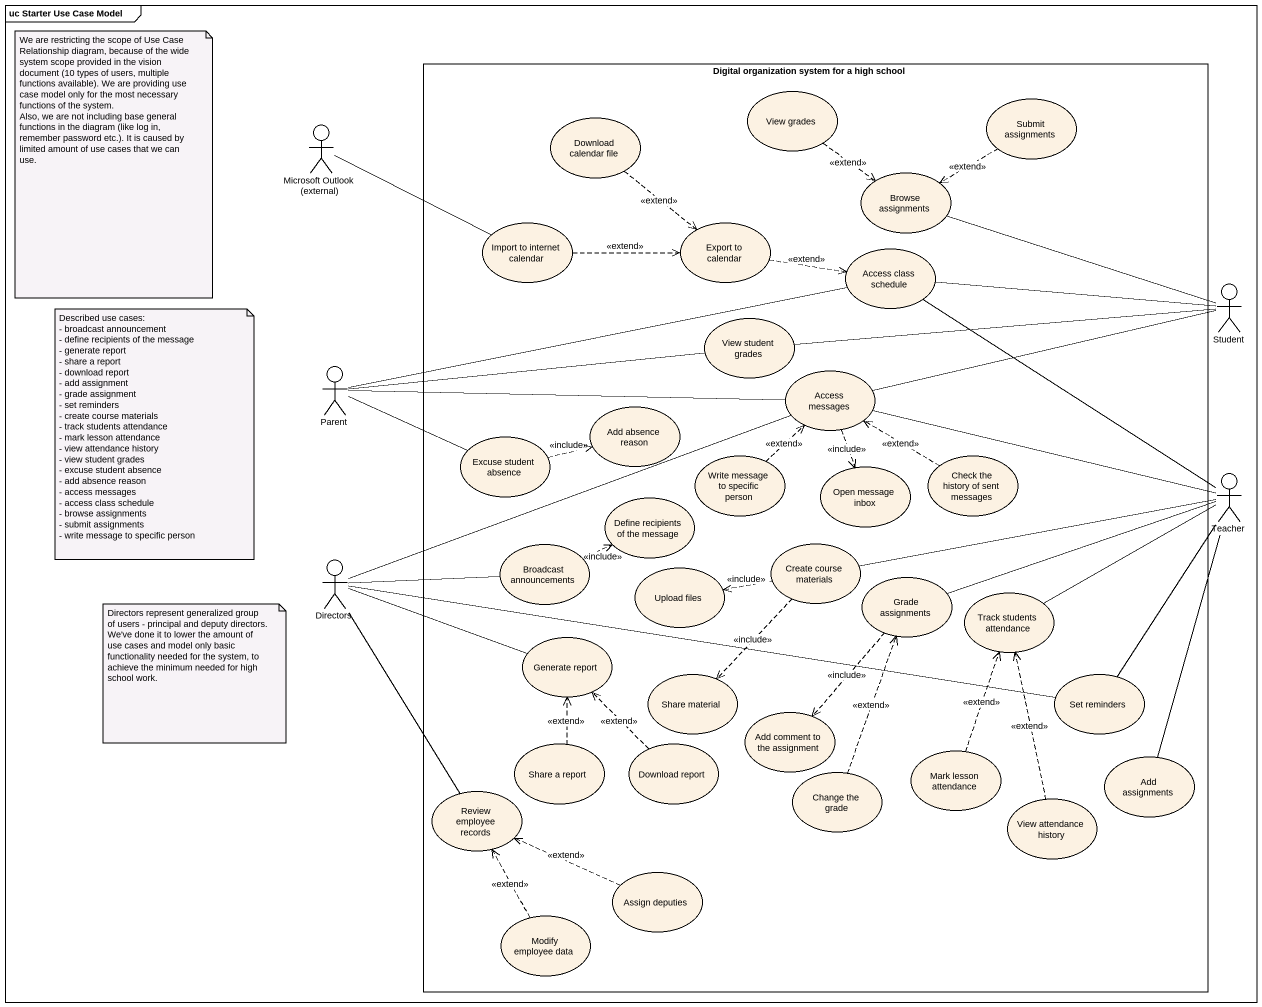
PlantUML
@startuml
mainframe uc Starter Use Case Model
rectangle "Digital organization system for a high school" as Digital_organization_system {
  usecase "Download calendar file" as Download_calendar_file
  usecase "View grades" as View_grades
  usecase "Submit assignments" as Submit_assignments
  usecase "Browse assignments" as Browse_assignments
  usecase "Import to internet calendar" as Import_to_internet_calendar
  usecase "Export to calendar" as Export_to_calendar
  usecase "Access class schedule" as Access_class_schedule
  usecase "View student grades" as View_student_grades
  usecase "Access messages" as Access_messages
  usecase "Add absence reason" as Add_absence_reason
  usecase "Excuse student absence" as Excuse_student_absence
  usecase "Write message to specific person" as Write_message_to_specific
  usecase "Open message inbox" as Open_message_inbox
  usecase "Check the history of sent messages" as Check_the_history_of_sent
  usecase "Define recipients of the message" as Define_recipients_of_the
  usecase "Broadcast announcements" as Broadcast_announcements
  usecase "Create course materials" as Create_course_materials
  usecase "Upload files" as Upload_files
  usecase "Grade assignments" as Grade_assignments
  usecase "Track students attendance" as Track_students_attendance
  usecase "Generate report" as Generate_report
  usecase "Share material" as Share_material
  usecase "Set reminders" as Set_reminders
  usecase "Add comment to the assignment" as Add_comment_to_the
  usecase "Share a report" as Share_a_report
  usecase "Download report" as Download_report
  usecase "Change the grade" as Change_the_grade
  usecase "Mark lesson attendance" as Mark_lesson_attendance
  usecase "Add assignments" as Add_assignments
  usecase "Review employee records" as Review_employee_records
  usecase "View attendance history" as View_attendance_history
  usecase "Assign deputies" as Assign_deputies
  usecase "Modify employee data" as Modify_employee_data
}
actor "Microsoft Outlook (external)" as Microsoft_Outlook_external
actor Student
actor Parent
actor Teacher
actor Directors
Download_calendar_file ..> Export_to_calendar : <<extend>>
View_grades ..> Browse_assignments : <<extend>>
Submit_assignments .left.> Browse_assignments : <<extend>>
Microsoft_Outlook_external -right- Import_to_internet_calendar
Import_to_internet_calendar .right.> Export_to_calendar : <<extend>>
Export_to_calendar .right.> Access_class_schedule : <<extend>>
Student -left- Browse_assignments
Student -left- Access_class_schedule
Student -left- Access_messages
View_student_grades -right- Student
Parent -right- Access_class_schedule
Parent -right- View_student_grades
Parent -right- Access_messages
Parent -right- Excuse_student_absence
Access_messages ..> Open_message_inbox : <<include>>
Excuse_student_absence .right.> Add_absence_reason : <<include>>
Write_message_to_specific .up.> Access_messages : <<extend>>
Check_the_history_of_sent .left.> Access_messages : <<extend>>
Teacher -up- Access_class_schedule
Teacher -left- Access_messages
Broadcast_announcements .right.> Define_recipients_of_the : <<include>>
Create_course_materials -right- Teacher
Create_course_materials .left.> Upload_files : <<include>>
Create_course_materials ..> Share_material : <<include>>
Directors -right- Access_messages
Directors -right- Broadcast_announcements
Directors -right- Generate_report
Directors -right- Set_reminders
Directors -- Review_employee_records
Grade_assignments -right- Teacher
Grade_assignments ..> Add_comment_to_the : <<include>>
Track_students_attendance -right- Teacher
Set_reminders -up- Teacher
Share_a_report .up.> Generate_report : <<extend>>
Download_report .up.> Generate_report : <<extend>>
Change_the_grade .up.> Grade_assignments : <<extend>>
Mark_lesson_attendance .up.> Track_students_attendance : <<extend>>
Add_assignments -up- Teacher
View_attendance_history .up.> Track_students_attendance : <<extend>>
Assign_deputies .left.> Review_employee_records : <<extend>>
Modify_employee_data .up.> Review_employee_records : <<extend>>
note as N1
  We are restricting the scope of Use Case Relationship diagram, because of the wide system scope provided in the vision document (10 types of users, multiple functions available). We are providing use case model only for the most necessary functions of the system.
  Also, we are not including base general functions in the diagram (like log in, remember password etc.). It is caused by limited amount of use cases that we can use.
end note
note as N2
  Described use cases:
  - broadcast announcement
  - define recipients of the message
  - generate report
  - share a report
  - download report
  - add assignment
  - grade assignment
  - set reminders
  - create course materials
  - track students attendance
  - mark lesson attendance
  - view attendance history
  - view student grades
  - excuse student absence
  - add absence reason
  - access messages
  - access class schedule
  - browse assignments
  - submit assignments
  - write message to specific person
end note
note as N3
  Directors represent generalized group of users - principal and deputy directors. We've done it to lower the amount of use cases and model only basic functionality needed for the system, to achieve the minimum needed for high school work.
end note
@enduml
